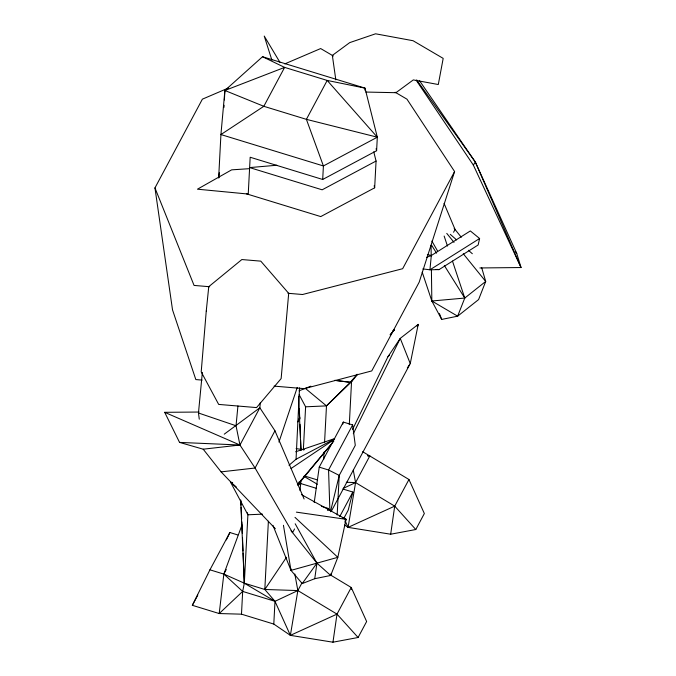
<?xml version="1.0" encoding="UTF-8"?>
<svg xmlns="http://www.w3.org/2000/svg" width="676" height="676" viewBox="0 0 676 676"><rect width="100%" height="100%" fill="white"/><g stroke="black" fill="none" stroke-linecap="round" stroke-linejoin="round"><path stroke-width="1.01" d="M289.007 465.274L296.054 459.232L299.527 387.872M218.661 177.796L220.925 134.558L224.888 90.483L262.525 56.733L365.006 88.133L377.318 137.194L376.608 150.706L322.697 179.478L250.171 157.246L249.63 167.589L322.156 189.812L376.067 161.04L373.76 151.846M224.001 107.357L224.111 105.253M224.39 99.98L224.888 90.483L284.621 67.389L327.192 80.436L365.006 88.133L364.896 90.212M330.784 575.166L351.241 587.478L366.637 621.514L358.094 637.493L332.964 642.2L290.376 635.356L273.797 624.066L241.484 614.171L242.676 591.415L244.315 583.185L247.898 514.791L247.374 512.746M351.435 589.523L351.241 587.478L337.003 614.121L290.376 635.356L274.988 601.319L264.815 589.472L268.389 521.221M273.797 624.066L274.988 601.319L297.863 590.57L301.792 583.219M300.009 490.675L301.006 480.349M303.347 449.954L305.611 406.808L299.181 394.725M322.697 179.478L323.407 165.958L306.397 119.348L327.192 80.436L377.318 137.194L323.407 165.958L220.925 134.558L263.826 106.301L284.621 67.389L262.525 56.733M323.677 459.435L324.066 452.083M324.556 442.636L326.483 405.887L350.362 382.312L357.105 374.259M328.299 510.355L328.392 508.453L321.413 506.316M337.163 514.994L339.234 475.389L355.289 445.349L352.635 424.934L343.315 422.077L319.233 467.141L314.222 502.437M349.298 424.629L351.545 381.72L352.492 379.878M246.402 193.801L320.754 216.582L374.665 187.81L376.067 161.04M218.889 177.923L219.328 172.735M199.276 419.196L198.465 412.994L202.352 372.408M294.559 528.945L292.573 532.654L255.072 468.02L239.946 445.019L236.034 425.762L237.927 405.997M260.345 402.592L259.846 407.789L239.946 445.019L203.197 449.194L179.554 442.4L164.682 412.309L199.074 412.047M272.943 525.353L290.984 570.375L302.24 583.574L314.746 578.707L316.934 563.15L295.192 523.773M332.964 642.2L337.003 614.121L297.863 590.57L264.815 589.472L244.315 583.185L223.84 574.085L209.94 569.826L192.347 605.316L219.21 613.546L241.484 614.171M344.599 524.998L348.089 527.373L390.677 534.217L394.716 506.138L408.955 479.495L362.649 451.686M290.376 635.356L297.863 590.57L294.812 573.975M408.955 479.495L424.342 513.532L415.799 529.519L394.716 506.138L348.089 527.373L355.576 482.588L369.814 455.945L367.786 455.683M331.401 511.115L410.256 363.57L418.224 324.362L400.243 338.38L387.948 356.734L352.585 429.437M331.147 573.409L330.699 575.462L314.746 578.707M301.53 494.663L346.07 519.32L337.823 557.328L330.699 575.462L316.934 563.15L291.018 530.711M426.522 257.345L431.313 255.528L470.335 230.947L479.614 238.51L478.135 244.991L439.113 269.572L429.944 269.8L422.846 268.921M330.471 511.74L339.234 475.389L328.561 469.997L319.233 467.141M342.8 424.097L343.315 422.077M343.053 489.061L352.847 492.06L348.174 510.228L343.746 518.5M395.147 92.232L406.952 99.161L454.593 171.543L419.188 282.171L371.758 370.921L304.31 388.658L274.059 386.123M278.943 442.053L297.263 387.424M417.531 326.347L418.224 324.362L416.788 325.908M297.896 421.951L299.713 417.05L299.789 419.12L299.291 408.667M344.946 522.185L346.07 519.32L342.293 517.698M481.709 267.772L485.706 281.444L464.767 298.057L457.644 316.182L441.69 319.427L431.846 300.997L422.213 272.175M226.35 539.887L229.874 532.527L237.817 534.961M353.311 433.705L400.243 338.38L410.256 363.57M202.09 380.098L195.829 379.574L172.524 309.87L154.956 187.911L202.386 99.161L228.564 87.956M224.246 434.178L259.846 407.789L274.963 430.789L255.072 468.02L221.111 471.873L203.197 449.194M209.94 569.826L229.874 532.527M192.347 605.316L197.772 595.167M226.274 569.538L223.84 574.085L219.21 613.546L242.676 591.415L274.988 601.319L244.315 583.185L240.664 499.97L241.011 505.124M454.593 171.543L402.659 268.71L302.552 294.508L287.951 293.283M453.571 232.248L455.058 229.468L444.064 203.375M352.635 424.934L328.561 469.997L329.888 510.633M327.421 510.287L328.392 508.453M339.707 516.633L352.847 492.06M479.892 267.958L521.044 267.535L473.344 165.079L475.329 162.037L419.34 80.427M407.332 367.938L409.673 364.44M264.815 589.472L286.506 557.244M302.24 583.574L316.934 563.15M357.545 374.445L351.545 381.72L326.483 405.887L305.611 406.808M394.201 329.989L390.204 334.84L394.201 329.989L392.536 331.223M297.829 484.853L331.164 444.436M297.372 484.658L333.792 441.191M387.948 356.734L389.393 355.187M298.116 485.579L300.389 483.433L316.545 488.385M291.043 468.527L333.868 439.73M479.614 238.51L429.944 269.8L431.313 255.528L427.359 254.539M296.054 459.232L334.654 438.935M336.006 380.537L350.362 382.312L351.545 381.72L349.593 382.481M343.18 488.41L355.576 482.588L394.716 506.138M284.79 63.899L320.661 48.554L333.378 56.015M299.071 390.821L310.85 386.182M295.682 451.771L334.502 438.639M283.447 525.294L290.984 570.375L337.823 557.328L294.998 517.368M390.677 534.217L415.799 529.519M431.398 269.53L431.846 300.997L464.767 298.057L452.464 261.054M249.63 167.589L276.906 165.24M262.516 514.149L247.898 514.791L230.592 482.25L232.662 482.512M367.795 455.954L369.814 455.945M365.851 92.054L395.933 92.697L413.298 79.912L438.293 84.525L443.186 58.389L413.053 40.721L375.586 33.8L349.712 42.622L332.347 55.407L335.82 79.852M435.961 269.47L439.113 269.572L437.017 269.394M346.281 482.275L355.576 482.588L353.286 470.141M179.554 442.4L239.946 445.019L164.682 412.309M209.712 286.734L194.063 285.424L154.956 187.911M334.848 380.301L350.362 382.312M296.096 448.661L304.369 449.734M296.392 512.146L346.07 519.32M377.318 137.194L306.397 119.348L263.826 106.301L224.888 90.483M304.952 476.107L317.644 479.994M198.465 412.994L236.034 425.762M431.846 300.997L457.644 316.182L478.591 299.578L485.706 281.444L463.263 253.745M303.828 476.276L317.365 484.269M305.366 388.396L326.483 405.887M230.592 482.25L236.279 486.957M450.275 234.352L456.579 239.887M468.392 250.272L472.33 253.728M298.885 482.047L300.389 483.433M242.676 591.415L223.84 574.085L242 525.032L242.329 533.339M221.111 471.873L275.352 528.733M337.003 614.121L358.094 637.493M446.76 233.381L454.027 242.346M454.154 228.327L461.277 237.251M416.703 79.945L475.329 162.037L516.734 253.432L521.044 267.535L475.329 162.037M515.518 251.709L516.734 253.432M416.255 80.326L473.344 165.079M431.592 245.227L436.569 253.154M444.309 265.482L464.767 298.057M279.889 62.251L264.24 36.065L271.913 60.206M431.863 241.036L437.549 250.982M345.098 520.757L348.089 527.373M274.963 430.789L304.099 498.989M439.442 313.579L441.69 319.427M444.149 236.051L447.47 246.056M376.093 148.661L376.608 150.706M374.149 185.765L374.665 187.81M290.697 568.296L290.984 570.375M241.121 507.22L241.687 518.745M241.847 521.889L242.05 526.072M298.564 396.204L300.921 449.929M300 424.317L300.499 436.78M300.617 439.899L301.031 450.284M242.498 537.488L243.03 550.991M243.115 553.069L244.315 583.185M431.06 245.396L431.204 255.891M249.571 168.67L248.236 194.054L197.451 189.187L231.64 169.853L249.571 168.67M206.256 311.053L201.203 371.885L218.678 404.409L256.559 407.586L281.14 378.577L288.694 293.35L260.792 261.139L241.847 259.55L208.766 286.658L206.256 311.053"/></g></svg>
